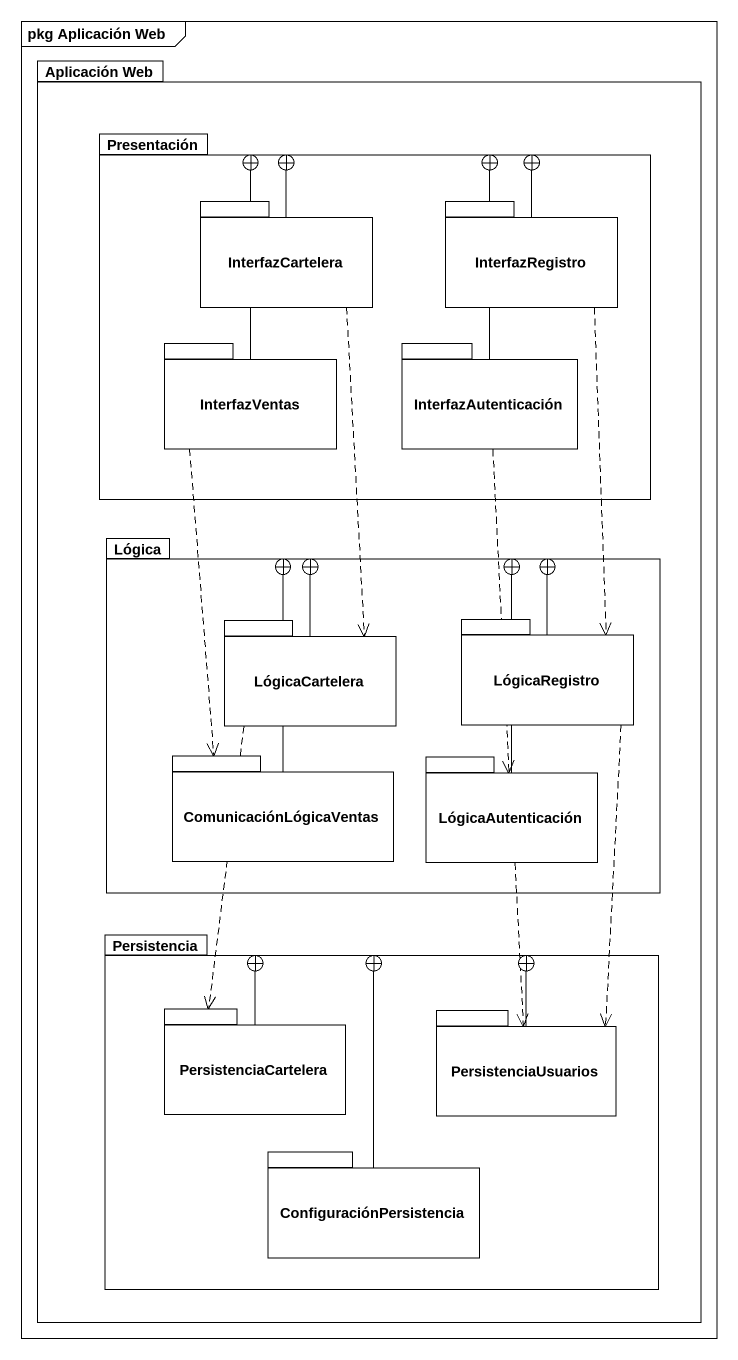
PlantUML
@startuml
mainframe pkg Aplicación Web
package "Aplicación Web" as Aplicación_Web {
  package Presentación {
    package InterfazCartelera {
    }
    package InterfazRegistro {
    }
    package InterfazVentas {
    }
    package InterfazAutenticación {
    }
  }
  package Lógica {
    package LógicaCartelera {
    }
    package LógicaRegistro {
    }
    package ComunicaciónLógicaVentas {
    }
    package LógicaAutenticación {
    }
  }
  package Persistencia {
    package PersistenciaCartelera {
    }
    package PersistenciaUsuarios {
    }
    package ConfiguraciónPersistencia {
    }
  }
}
InterfazCartelera --+ Presentación
InterfazCartelera ..> LógicaCartelera
InterfazRegistro -left-+ Presentación
InterfazRegistro ..> LógicaRegistro
InterfazVentas -up-+ Presentación
InterfazVentas ..> ComunicaciónLógicaVentas
InterfazAutenticación -up-+ Presentación
InterfazAutenticación ..> LógicaAutenticación
LógicaCartelera -right-+ Lógica
LógicaCartelera ..> PersistenciaCartelera
LógicaRegistro -left-+ Lógica
LógicaRegistro ..> PersistenciaUsuarios
ComunicaciónLógicaVentas -up-+ Lógica
LógicaAutenticación -up-+ Lógica
LógicaAutenticación ..> PersistenciaUsuarios
PersistenciaCartelera -right-+ Persistencia
PersistenciaUsuarios -left-+ Persistencia
ConfiguraciónPersistencia -up-+ Persistencia
@enduml
